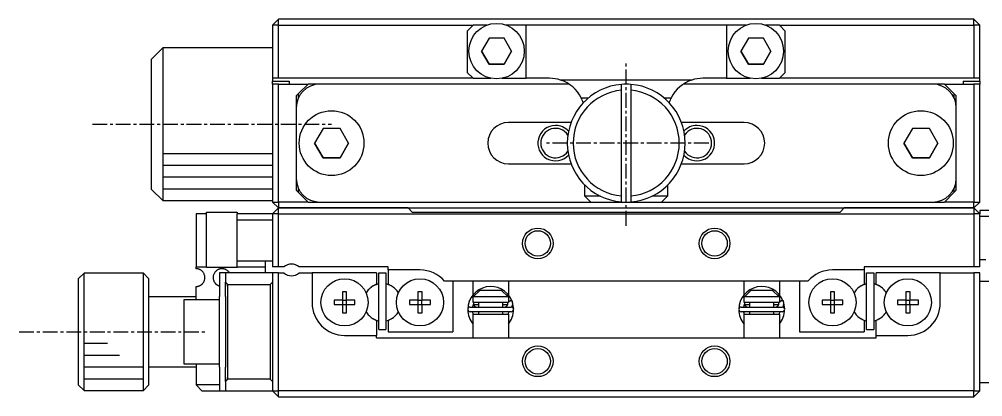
# Model space of a CAD drawing. Extents: x 10 to 415, y 10 to 242.
# Drawn here: x 255.8 to 337.5, y 210.2 to 242.2 of the extents above; entities that cross this region are included whole.
import ezdxf

# ---------------------------------------------------------------- set-up
doc = ezdxf.new("R2010")
doc.units = 0
doc.linetypes.add('CENTER', pattern=[2, 1.25, -0.25, 0.25, -0.25])
doc.layers.get('0').update_dxf_attribs({"linetype": 'CONTINUOUS'})
doc.layers.add('CENTER', color=1, linetype='CENTER')

msp = doc.modelspace()

# ---------------------------------------------------------------- linework, layer by layer
at = {"color": 7, "linetype": 'CONTINUOUS'}
for p, q in [((277.281, 241.738), (277.781, 242.238)), ((336.781, 242.238), (277.781, 242.238)), ((277.781, 241.738), (277.781, 242.238)), ((337.281, 241.738), (336.781, 242.238)), ((336.781, 241.738), (336.781, 242.238)), ((277.781, 241.738), (277.281, 241.738)), ((277.281, 241.738), (277.281, 237.238)), ((277.781, 241.738), (294.281, 241.738)), ((277.781, 237.238), (277.781, 241.738)), ((294.281, 241.738), (293.781, 241.238)), ((293.781, 241.238), (293.781, 237.738)), ((295.455, 241.738), (294.281, 241.738)), ((298.781, 241.738), (297.107, 241.738)), ((315.781, 241.738), (298.781, 241.738)), ((298.781, 237.238), (298.781, 241.738)), ((315.781, 241.738), (315.781, 237.238)), ((317.455, 241.738), (315.781, 241.738)), ((320.281, 241.738), (319.107, 241.738)), ((320.781, 241.238), (320.281, 241.738)), ((320.281, 241.738), (336.781, 241.738)), ((320.781, 237.738), (320.781, 241.238)), ((337.281, 241.738), (336.781, 241.738)), ((336.781, 241.738), (336.781, 237.238)), ((337.281, 237.238), (337.281, 241.738)), ((295.646, 240.638), (295.011, 239.538)), ((296.916, 240.638), (295.646, 240.638)), ((297.551, 239.538), (296.916, 240.638)), ((317.646, 240.638), (317.011, 239.538)), ((318.916, 240.638), (317.646, 240.638)), ((319.551, 239.538), (318.916, 240.638)), ((266.981, 238.838), (267.981, 239.838)), ((267.981, 233.279), (267.981, 239.838)), ((267.981, 239.838), (277.281, 239.838)), ((295.011, 239.538), (295.646, 238.438)), ((295.646, 238.438), (295.011, 239.538)), ((296.916, 238.438), (297.551, 239.538)), ((297.551, 239.538), (296.916, 238.438)), ((317.011, 239.538), (317.646, 238.438)), ((317.646, 238.438), (317.011, 239.538)), ((318.916, 238.438), (319.551, 239.538)), ((319.551, 239.538), (318.916, 238.438)), ((266.981, 238.838), (266.981, 233.288)), ((295.646, 238.438), (296.916, 238.438)), ((296.916, 238.438), (295.646, 238.438)), ((317.646, 238.438), (318.916, 238.438)), ((318.916, 238.438), (317.646, 238.438)), ((277.781, 237.238), (277.281, 237.238)), ((277.281, 237.238), (277.281, 236.988)), ((294.281, 237.238), (277.781, 237.238)), ((293.781, 237.738), (294.281, 237.238)), ((294.281, 237.238), (295.799, 237.238)), ((296.763, 237.238), (298.781, 237.238)), ((300.781, 237.238), (298.781, 237.238)), ((312.845, 237.088), (301.718, 237.088)), ((315.781, 237.238), (313.781, 237.238)), ((315.781, 237.238), (317.799, 237.238)), ((318.763, 237.238), (320.281, 237.238)), ((320.281, 237.238), (320.781, 237.738)), ((336.781, 237.238), (320.281, 237.238)), ((337.281, 237.238), (336.781, 237.238)), ((337.281, 236.988), (337.281, 237.238)), ((277.281, 236.988), (278.681, 236.988)), ((277.281, 236.738), (277.281, 236.988)), ((277.281, 236.738), (277.281, 226.738)), ((277.781, 236.738), (277.281, 236.738)), ((277.781, 236.738), (280.281, 236.738)), ((277.781, 226.738), (277.781, 236.738)), ((278.681, 236.988), (278.681, 236.738)), ((279.481, 235.938), (280.281, 236.738)), ((281.281, 236.738), (280.281, 236.738)), ((302.44, 236.738), (281.281, 236.738)), ((306.881, 236.22), (306.881, 236.722)), ((307.681, 236.722), (307.681, 236.22)), ((333.281, 236.738), (312.123, 236.738)), ((334.281, 236.738), (333.281, 236.738)), ((334.281, 236.738), (335.081, 235.938)), ((334.281, 236.738), (336.781, 236.738)), ((335.881, 236.988), (337.281, 236.988)), ((335.881, 236.988), (335.881, 236.738)), ((336.781, 236.738), (336.781, 226.738)), ((337.281, 236.738), (336.781, 236.738)), ((337.281, 236.988), (337.281, 236.738)), ((337.281, 226.738), (337.281, 236.738)), ((279.481, 235.938), (279.281, 235.738)), ((279.281, 235.738), (279.281, 234.738)), ((279.481, 235.61), (279.481, 235.938)), ((303.46, 235.588), (304.091, 235.588)), ((306.881, 227.256), (306.881, 236.22)), ((307.681, 236.22), (307.681, 227.256)), ((310.472, 235.588), (311.102, 235.588)), ((335.081, 235.938), (335.081, 235.61)), ((335.281, 235.738), (335.081, 235.938)), ((335.281, 234.738), (335.281, 235.738)), ((279.281, 234.738), (279.281, 228.738)), ((335.281, 228.738), (335.281, 234.738)), ((266.981, 233.288), (266.981, 227.838)), ((267.981, 226.838), (267.981, 233.279)), ((281.56, 232.988), (280.838, 231.738)), ((283.003, 232.988), (281.56, 232.988)), ((283.725, 231.738), (283.003, 232.988)), ((302.598, 233.488), (297.281, 233.488)), ((317.281, 233.488), (311.965, 233.488)), ((331.56, 232.988), (330.838, 231.738)), ((333.003, 232.988), (331.56, 232.988)), ((333.725, 231.738), (333.003, 232.988)), ((280.838, 231.738), (281.56, 230.488)), ((281.56, 230.488), (280.838, 231.738)), ((283.003, 230.488), (283.725, 231.738)), ((283.725, 231.738), (283.003, 230.488)), ((330.838, 231.738), (331.56, 230.488)), ((331.56, 230.488), (330.838, 231.738)), ((333.003, 230.488), (333.725, 231.738)), ((333.725, 231.738), (333.003, 230.488)), ((281.56, 230.488), (283.003, 230.488)), ((283.003, 230.488), (281.56, 230.488)), ((297.281, 229.988), (302.598, 229.988)), ((311.965, 229.988), (317.281, 229.988)), ((331.56, 230.488), (333.003, 230.488)), ((333.003, 230.488), (331.56, 230.488)), ((279.281, 228.738), (279.281, 227.738)), ((303.781, 227.238), (303.781, 228.167)), ((310.781, 228.167), (310.781, 227.238)), ((335.281, 227.738), (335.281, 228.738)), ((267.981, 226.838), (266.981, 227.838)), ((279.281, 227.738), (279.481, 227.538)), ((279.481, 227.538), (279.481, 227.866)), ((280.281, 226.738), (279.481, 227.538)), ((335.081, 227.538), (334.281, 226.738)), ((335.081, 227.866), (335.081, 227.538)), ((335.081, 227.538), (335.281, 227.738)), ((277.281, 226.838), (267.981, 226.838)), ((277.281, 226.738), (277.781, 226.238)), ((277.281, 226.738), (277.781, 226.738)), ((280.281, 226.738), (277.781, 226.738)), ((277.781, 226.738), (277.781, 226.238)), ((280.281, 226.738), (281.281, 226.738)), ((281.281, 226.738), (304.281, 226.738)), ((305.102, 227.238), (303.781, 227.238)), ((303.781, 227.238), (304.281, 226.738)), ((304.281, 226.738), (307.281, 226.738)), ((306.881, 226.754), (306.881, 227.256)), ((307.281, 226.738), (310.281, 226.738)), ((307.681, 227.256), (307.681, 226.754)), ((310.781, 227.238), (309.461, 227.238)), ((310.281, 226.738), (310.781, 227.238)), ((310.281, 226.738), (333.281, 226.738)), ((333.281, 226.738), (334.281, 226.738)), ((336.781, 226.738), (334.281, 226.738)), ((336.781, 226.738), (337.281, 226.738)), ((336.781, 226.238), (337.281, 226.738)), ((336.781, 226.238), (336.781, 226.738)), ((270.781, 225.738), (270.781, 221.238)), ((271.681, 225.738), (270.781, 225.738)), ((271.681, 221.188), (271.681, 225.888)), ((271.681, 225.888), (274.281, 225.888)), ((274.281, 225.888), (274.281, 225.738)), ((277.281, 225.738), (274.281, 225.738)), ((274.281, 225.238), (274.281, 225.738)), ((277.281, 225.738), (277.781, 226.238)), ((277.781, 225.738), (277.281, 225.738)), ((277.281, 225.738), (277.281, 221.238)), ((277.781, 226.238), (336.781, 226.238)), ((277.781, 225.738), (277.781, 226.238)), ((288.781, 226.238), (277.781, 226.238)), ((277.781, 225.738), (336.781, 225.738)), ((277.781, 221.238), (277.781, 225.738)), ((288.781, 226.238), (289.131, 225.888)), ((289.131, 225.888), (325.431, 225.888)), ((325.431, 225.888), (325.781, 226.238)), ((336.781, 226.238), (325.781, 226.238)), ((336.781, 226.238), (336.781, 225.738)), ((336.781, 226.238), (337.281, 225.738)), ((337.281, 225.738), (336.781, 225.738)), ((336.781, 225.738), (336.781, 221.238)), ((339.781, 226.038), (337.281, 226.038)), ((337.281, 226.038), (337.281, 225.738)), ((337.281, 221.238), (337.281, 225.738)), ((274.281, 225.238), (277.281, 225.238)), ((274.281, 221.738), (274.281, 225.238)), ((337.281, 225.538), (339.781, 225.538)), ((276.681, 221.738), (274.281, 221.738)), ((274.281, 221.238), (274.281, 221.738)), ((276.681, 221.238), (276.681, 221.738)), ((277.281, 221.738), (276.681, 221.738)), ((337.781, 221.838), (337.281, 221.838)), ((261.781, 220.738), (261.781, 220.722)), ((261.781, 220.738), (266.281, 220.738)), ((266.281, 220.738), (266.281, 210.738)), ((266.281, 220.738), (266.781, 220.238)), ((270.781, 221.238), (271.681, 221.238)), ((270.781, 221.088), (270.781, 221.238)), ((270.794, 221.088), (270.781, 221.088)), ((270.806, 221.087), (270.794, 221.088)), ((270.818, 221.087), (270.806, 221.087)), ((270.831, 221.086), (270.818, 221.087)), ((270.843, 221.085), (270.831, 221.086)), ((270.858, 221.084), (270.843, 221.085)), ((270.873, 221.082), (270.858, 221.084)), ((270.888, 221.08), (270.873, 221.082)), ((270.903, 221.078), (270.888, 221.08)), ((270.917, 221.075), (270.903, 221.078)), ((270.93, 221.073), (270.917, 221.075)), ((270.958, 221.067), (270.93, 221.073)), ((270.985, 221.06), (270.958, 221.067)), ((271.01, 221.052), (270.985, 221.06)), ((271.035, 221.044), (271.01, 221.052)), ((271.058, 221.035), (271.035, 221.044)), ((271.08, 221.026), (271.058, 221.035)), ((271.122, 221.006), (271.08, 221.026)), ((271.161, 220.985), (271.122, 221.006)), ((271.198, 220.962), (271.161, 220.985)), ((271.241, 220.931), (271.198, 220.962)), ((271.281, 220.898), (271.241, 220.931)), ((271.318, 220.862), (271.281, 220.898)), ((271.352, 220.824), (271.318, 220.862)), ((271.383, 220.785), (271.352, 220.824)), ((271.412, 220.744), (271.383, 220.785)), ((271.437, 220.701), (271.412, 220.744)), ((274.281, 221.188), (271.681, 221.188)), ((272.369, 220.771), (272.337, 220.721)), ((272.404, 220.817), (272.369, 220.771)), ((272.439, 220.856), (272.404, 220.817)), ((272.476, 220.892), (272.439, 220.856)), ((272.516, 220.926), (272.476, 220.892)), ((272.559, 220.958), (272.516, 220.926)), ((272.606, 220.987), (272.559, 220.958)), ((272.656, 221.014), (272.606, 220.987)), ((272.678, 221.024), (272.656, 221.014)), ((272.702, 221.034), (272.678, 221.024)), ((272.726, 221.043), (272.702, 221.034)), ((272.752, 221.052), (272.726, 221.043)), ((272.779, 221.06), (272.752, 221.052)), ((272.807, 221.067), (272.779, 221.06)), ((273.281, 220.738), (272.781, 220.738)), ((272.781, 220.738), (272.781, 218.738)), ((272.822, 221.071), (272.807, 221.067)), ((272.838, 221.074), (272.822, 221.071)), ((272.855, 221.077), (272.838, 221.074)), ((272.867, 221.079), (272.855, 221.077)), ((272.88, 221.081), (272.867, 221.079)), ((272.893, 221.083), (272.88, 221.081)), ((272.906, 221.084), (272.893, 221.083)), ((272.916, 221.085), (272.906, 221.084)), ((272.927, 221.086), (272.916, 221.085)), ((272.937, 221.087), (272.927, 221.086)), ((272.948, 221.087), (272.937, 221.087)), ((272.958, 221.087), (272.948, 221.087)), ((272.969, 221.088), (272.958, 221.087)), ((272.979, 221.088), (272.969, 221.088)), ((272.99, 221.088), (272.979, 221.088)), ((273, 221.088), (272.99, 221.088)), ((273.011, 221.087), (273, 221.088)), ((273.022, 221.087), (273.011, 221.087)), ((273.032, 221.086), (273.022, 221.087)), ((273.046, 221.085), (273.032, 221.086)), ((273.059, 221.084), (273.046, 221.085)), ((273.072, 221.082), (273.059, 221.084)), ((273.088, 221.08), (273.072, 221.082)), ((273.104, 221.078), (273.088, 221.08)), ((273.119, 221.075), (273.104, 221.078)), ((273.134, 221.072), (273.119, 221.075)), ((273.149, 221.069), (273.134, 221.072)), ((273.163, 221.065), (273.149, 221.069)), ((273.192, 221.058), (273.163, 221.065)), ((273.22, 221.049), (273.192, 221.058)), ((273.246, 221.04), (273.22, 221.049)), ((273.271, 221.03), (273.246, 221.04)), ((273.295, 221.019), (273.271, 221.03)), ((277.281, 220.738), (273.281, 220.738)), ((273.281, 220.738), (273.281, 219.938)), ((273.34, 220.996), (273.295, 221.019)), ((273.383, 220.971), (273.34, 220.996)), ((273.422, 220.945), (273.383, 220.971)), ((273.459, 220.916), (273.422, 220.945)), ((273.504, 220.876), (273.459, 220.916)), ((273.545, 220.832), (273.504, 220.876)), ((273.583, 220.786), (273.545, 220.832)), ((273.616, 220.738), (273.583, 220.786)), ((274.281, 221.238), (274.281, 221.188)), ((274.281, 221.238), (276.681, 221.238)), ((276.681, 220.738), (276.681, 221.238)), ((277.781, 221.238), (277.281, 221.238)), ((277.281, 220.738), (277.281, 210.738)), ((277.781, 220.738), (277.281, 220.738)), ((278.22, 221.238), (277.781, 221.238)), ((277.781, 210.738), (277.781, 220.738)), ((277.781, 220.738), (278.22, 220.738)), ((287.081, 221.238), (279.543, 221.238)), ((279.543, 220.738), (280.631, 220.738)), ((280.631, 220.738), (280.631, 218.188)), ((286.081, 220.738), (280.631, 220.738)), ((286.081, 220.738), (286.081, 219.789)), ((286.281, 215.938), (286.281, 220.738)), ((286.281, 220.738), (286.881, 220.738)), ((286.881, 220.738), (286.881, 215.938)), ((287.081, 220.988), (287.081, 221.238)), ((289.781, 220.988), (287.081, 220.988)), ((287.081, 220.988), (287.081, 219.789)), ((327.481, 220.988), (324.781, 220.988)), ((327.481, 221.238), (327.481, 220.988)), ((336.781, 221.238), (327.481, 221.238)), ((327.481, 220.988), (327.481, 219.789)), ((327.681, 215.938), (327.681, 220.738)), ((327.681, 220.738), (328.281, 220.738)), ((328.281, 220.738), (328.281, 215.938)), ((328.481, 219.789), (328.481, 220.738)), ((333.931, 220.738), (328.481, 220.738)), ((333.931, 220.738), (336.781, 220.738)), ((333.931, 218.188), (333.931, 220.738)), ((337.281, 221.238), (336.781, 221.238)), ((336.781, 220.738), (336.781, 210.738)), ((337.281, 220.738), (336.781, 220.738)), ((337.281, 210.738), (337.281, 220.738)), ((261.281, 220.722), (260.781, 220.22)), ((260.781, 220.22), (260.781, 211.256)), ((261.781, 220.722), (261.281, 220.722)), ((261.281, 210.754), (261.281, 220.722)), ((266.781, 211.238), (266.781, 220.238)), ((271.388, 219.897), (271.409, 219.928)), ((271.409, 219.928), (271.428, 219.959)), ((271.428, 219.959), (271.446, 219.991)), ((271.46, 220.656), (271.437, 220.701)), ((271.446, 219.991), (271.462, 220.022)), ((271.482, 220.606), (271.46, 220.656)), ((271.462, 220.022), (271.476, 220.055)), ((271.476, 220.055), (271.489, 220.089)), ((271.499, 220.554), (271.482, 220.606)), ((271.489, 220.089), (271.5, 220.123)), ((271.514, 220.5), (271.499, 220.554)), ((271.5, 220.123), (271.509, 220.158)), ((271.509, 220.158), (271.517, 220.192)), ((271.522, 220.459), (271.514, 220.5)), ((271.517, 220.192), (271.525, 220.238)), ((271.527, 220.416), (271.522, 220.459)), ((271.525, 220.238), (271.529, 220.284)), ((271.53, 220.373), (271.527, 220.416)), ((271.529, 220.284), (271.531, 220.329)), ((271.531, 220.329), (271.53, 220.373)), ((272.234, 220.399), (272.231, 220.351)), ((272.231, 220.351), (272.232, 220.301)), ((272.232, 220.301), (272.236, 220.251)), ((272.239, 220.445), (272.234, 220.399)), ((272.236, 220.251), (272.244, 220.201)), ((272.247, 220.491), (272.239, 220.445)), ((272.244, 220.201), (272.253, 220.161)), ((272.258, 220.538), (272.247, 220.491)), ((272.253, 220.161), (272.264, 220.12)), ((272.273, 220.583), (272.258, 220.538)), ((272.264, 220.12), (272.277, 220.08)), ((272.289, 220.627), (272.273, 220.583)), ((272.277, 220.08), (272.289, 220.049)), ((272.308, 220.669), (272.289, 220.627)), ((272.289, 220.049), (272.303, 220.018)), ((272.303, 220.018), (272.318, 219.987)), ((272.337, 220.721), (272.308, 220.669)), ((272.318, 219.987), (272.335, 219.957)), ((272.335, 219.957), (272.35, 219.933)), ((272.35, 219.933), (272.366, 219.909)), ((272.366, 219.909), (272.383, 219.885)), ((273.481, 219.738), (273.281, 219.938)), ((273.281, 219.938), (273.281, 219.61)), ((273.281, 219.61), (273.281, 219.938)), ((277.281, 219.938), (277.081, 219.738)), ((294.706, 220.038), (291.86, 220.038)), ((292.581, 220.038), (292.581, 215.738)), ((294.281, 218.874), (294.281, 220.038)), ((296.856, 220.038), (294.706, 220.038)), ((317.706, 220.038), (296.856, 220.038)), ((297.281, 220.038), (297.281, 218.874)), ((317.281, 218.874), (317.281, 220.038)), ((319.856, 220.038), (317.706, 220.038)), ((322.702, 220.038), (319.856, 220.038)), ((320.281, 220.038), (320.281, 218.874)), ((321.981, 220.038), (321.981, 215.738)), ((337.281, 220.038), (353.781, 220.038)), ((270.781, 219.588), (270.81, 219.588)), ((270.781, 218.488), (270.781, 219.588)), ((270.81, 219.588), (270.838, 219.59)), ((270.838, 219.59), (270.866, 219.593)), ((270.866, 219.593), (270.894, 219.596)), ((270.894, 219.596), (270.923, 219.601)), ((270.923, 219.601), (270.951, 219.607)), ((270.951, 219.607), (270.979, 219.614)), ((270.979, 219.614), (271.007, 219.622)), ((271.007, 219.622), (271.033, 219.631)), ((271.033, 219.631), (271.059, 219.641)), ((271.059, 219.641), (271.085, 219.652)), ((271.085, 219.652), (271.11, 219.664)), ((271.11, 219.664), (271.135, 219.676)), ((271.135, 219.676), (271.159, 219.69)), ((271.159, 219.69), (271.183, 219.705)), ((271.183, 219.705), (271.207, 219.72)), ((271.207, 219.72), (271.236, 219.742)), ((271.236, 219.742), (271.265, 219.765)), ((271.265, 219.765), (271.292, 219.789)), ((271.292, 219.789), (271.318, 219.814)), ((271.318, 219.814), (271.342, 219.84)), ((271.342, 219.84), (271.365, 219.867)), ((271.365, 219.867), (271.388, 219.897)), ((272.383, 219.885), (272.401, 219.862)), ((272.401, 219.862), (272.421, 219.839)), ((272.421, 219.839), (272.442, 219.816)), ((272.442, 219.816), (272.464, 219.794)), ((272.464, 219.794), (272.488, 219.773)), ((272.488, 219.773), (272.511, 219.753)), ((272.511, 219.753), (272.536, 219.734)), ((272.536, 219.734), (272.562, 219.716)), ((272.562, 219.716), (272.588, 219.699)), ((272.588, 219.699), (272.617, 219.682)), ((272.617, 219.682), (272.646, 219.667)), ((272.646, 219.667), (272.677, 219.653)), ((272.677, 219.653), (272.707, 219.64)), ((272.707, 219.64), (272.732, 219.631)), ((272.732, 219.631), (272.756, 219.622)), ((272.756, 219.622), (272.781, 219.615)), ((273.281, 218.738), (273.281, 219.61)), ((273.481, 211.738), (273.481, 219.738)), ((273.481, 219.738), (277.081, 219.738)), ((277.081, 219.738), (277.081, 211.738)), ((283.201, 219.124), (283.201, 218.418)), ((283.561, 219.124), (283.201, 219.124)), ((283.561, 218.418), (283.561, 219.124)), ((286.081, 219.789), (285.821, 219.638)), ((287.341, 219.638), (287.081, 219.789)), ((289.961, 219.124), (289.601, 219.124)), ((289.601, 219.124), (289.601, 218.418)), ((289.961, 218.418), (289.961, 219.124)), ((294.865, 219.238), (294.336, 218.738)), ((296.698, 219.238), (294.865, 219.238)), ((297.227, 218.738), (296.698, 219.238)), ((317.865, 219.238), (317.336, 218.738)), ((319.698, 219.238), (317.865, 219.238)), ((320.227, 218.738), (319.698, 219.238)), ((324.961, 219.124), (324.601, 219.124)), ((324.601, 219.124), (324.601, 218.418)), ((324.961, 218.418), (324.961, 219.124)), ((327.221, 219.638), (327.481, 219.789)), ((328.481, 219.789), (328.741, 219.638)), ((331.361, 219.124), (331.001, 219.124)), ((331.001, 219.124), (331.001, 218.418)), ((331.361, 218.418), (331.361, 219.124)), ((266.781, 218.738), (270.781, 218.738)), ((269.781, 212.988), (269.781, 218.488)), ((269.781, 218.488), (272.781, 218.488)), ((272.781, 212.738), (272.781, 218.738)), ((273.281, 218.738), (273.281, 212.738)), ((282.495, 218.418), (282.495, 218.058)), ((283.201, 218.418), (282.495, 218.418)), ((283.212, 218.407), (283.201, 218.418)), ((283.212, 218.407), (283.212, 218.068)), ((283.551, 218.407), (283.212, 218.407)), ((283.551, 218.407), (283.561, 218.418)), ((283.551, 218.068), (283.551, 218.407)), ((284.268, 218.418), (283.561, 218.418)), ((284.268, 218.058), (284.268, 218.418)), ((288.895, 218.418), (288.895, 218.058)), ((289.601, 218.418), (288.895, 218.418)), ((289.612, 218.407), (289.601, 218.418)), ((289.612, 218.407), (289.612, 218.068)), ((289.951, 218.407), (289.612, 218.407)), ((289.951, 218.407), (289.961, 218.418)), ((289.951, 218.068), (289.951, 218.407)), ((290.668, 218.418), (289.961, 218.418)), ((290.668, 218.058), (290.668, 218.418)), ((293.971, 218.345), (293.993, 218.402)), ((293.994, 218.402), (294.002, 218.42)), ((293.997, 218.408), (293.998, 218.411)), ((294.281, 218.738), (294.336, 218.738)), ((294.281, 218.238), (294.281, 218.738)), ((294.336, 218.738), (297.227, 218.738)), ((297.227, 218.738), (297.281, 218.738)), ((297.281, 218.738), (297.281, 218.238)), ((297.342, 218.344), (297.281, 218.313)), ((297.281, 218.302), (297.293, 218.309)), ((297.293, 218.309), (297.306, 218.315)), ((297.306, 218.315), (297.319, 218.322)), ((297.319, 218.322), (297.333, 218.328)), ((297.333, 218.328), (297.347, 218.335)), ((297.565, 218.411), (297.342, 218.344)), ((297.347, 218.335), (297.361, 218.341)), ((297.361, 218.341), (297.376, 218.348)), ((297.376, 218.348), (297.39, 218.354)), ((297.39, 218.354), (297.405, 218.36)), ((297.405, 218.36), (297.42, 218.366)), ((297.42, 218.366), (297.434, 218.371)), ((297.434, 218.371), (297.448, 218.376)), ((297.448, 218.376), (297.462, 218.381)), ((297.462, 218.381), (297.475, 218.386)), ((297.475, 218.386), (297.487, 218.39)), ((297.487, 218.39), (297.499, 218.394)), ((297.499, 218.394), (297.511, 218.397)), ((297.511, 218.397), (297.521, 218.4)), ((297.521, 218.4), (297.531, 218.402)), ((297.531, 218.402), (297.539, 218.404)), ((297.539, 218.404), (297.547, 218.405)), ((297.547, 218.405), (297.554, 218.406)), ((297.554, 218.406), (297.559, 218.406)), ((297.556, 218.432), (297.565, 218.411)), ((297.559, 218.406), (297.564, 218.406)), ((297.564, 218.406), (297.566, 218.405)), ((297.566, 218.405), (297.569, 218.403)), ((297.569, 218.403), (297.57, 218.402)), ((297.57, 218.402), (297.582, 218.372)), ((297.582, 218.372), (297.593, 218.34)), ((297.589, 218.353), (297.725, 217.665)), ((297.593, 218.34), (297.602, 218.307)), ((297.602, 218.307), (297.61, 218.273)), ((297.61, 218.273), (297.617, 218.24)), ((316.971, 218.345), (316.993, 218.402)), ((316.994, 218.402), (317.002, 218.42)), ((316.997, 218.408), (316.998, 218.411)), ((317.281, 218.738), (317.336, 218.738)), ((317.281, 218.238), (317.281, 218.738)), ((317.336, 218.738), (320.227, 218.738)), ((320.227, 218.738), (320.281, 218.738)), ((320.281, 218.738), (320.281, 218.238)), ((320.342, 218.344), (320.281, 218.313)), ((320.281, 218.302), (320.293, 218.309)), ((320.293, 218.309), (320.306, 218.315)), ((320.306, 218.315), (320.319, 218.322)), ((320.319, 218.322), (320.333, 218.328)), ((320.333, 218.328), (320.347, 218.335)), ((320.565, 218.411), (320.342, 218.344)), ((320.347, 218.335), (320.361, 218.341)), ((320.361, 218.341), (320.376, 218.348)), ((320.376, 218.348), (320.39, 218.354)), ((320.39, 218.354), (320.405, 218.36)), ((320.405, 218.36), (320.42, 218.366)), ((320.42, 218.366), (320.434, 218.371)), ((320.434, 218.371), (320.448, 218.376)), ((320.448, 218.376), (320.462, 218.381)), ((320.462, 218.381), (320.475, 218.386)), ((320.475, 218.386), (320.487, 218.39)), ((320.487, 218.39), (320.499, 218.394)), ((320.499, 218.394), (320.511, 218.397)), ((320.511, 218.397), (320.521, 218.4)), ((320.521, 218.4), (320.531, 218.402)), ((320.531, 218.402), (320.539, 218.404)), ((320.539, 218.404), (320.547, 218.405)), ((320.547, 218.405), (320.554, 218.406)), ((320.554, 218.406), (320.559, 218.406)), ((320.556, 218.432), (320.568, 218.405)), ((320.559, 218.406), (320.564, 218.406)), ((320.564, 218.406), (320.566, 218.405)), ((320.566, 218.405), (320.569, 218.403)), ((320.569, 218.403), (320.57, 218.402)), ((320.57, 218.402), (320.582, 218.372)), ((320.582, 218.372), (320.593, 218.34)), ((320.589, 218.353), (320.725, 217.665)), ((320.593, 218.34), (320.602, 218.307)), ((320.602, 218.307), (320.61, 218.273)), ((320.61, 218.273), (320.617, 218.24)), ((323.895, 218.418), (323.895, 218.058)), ((324.601, 218.418), (323.895, 218.418)), ((324.612, 218.407), (324.601, 218.418)), ((324.612, 218.407), (324.612, 218.068)), ((324.951, 218.407), (324.612, 218.407)), ((324.951, 218.407), (324.961, 218.418)), ((324.951, 218.068), (324.951, 218.407)), ((325.668, 218.418), (324.961, 218.418)), ((325.668, 218.058), (325.668, 218.418)), ((330.295, 218.418), (330.295, 218.058)), ((331.001, 218.418), (330.295, 218.418)), ((331.012, 218.407), (331.001, 218.418)), ((331.012, 218.407), (331.012, 218.068)), ((331.351, 218.407), (331.012, 218.407)), ((331.351, 218.407), (331.361, 218.418)), ((331.351, 218.068), (331.351, 218.407)), ((332.068, 218.418), (331.361, 218.418)), ((332.068, 218.058), (332.068, 218.418)), ((282.495, 218.058), (283.201, 218.058)), ((283.212, 218.068), (283.201, 218.058)), ((283.201, 218.058), (283.201, 217.351)), ((283.212, 218.068), (283.551, 218.068)), ((283.551, 218.068), (283.561, 218.058)), ((283.561, 218.058), (284.268, 218.058)), ((283.561, 217.351), (283.561, 218.058)), ((288.895, 218.058), (289.601, 218.058)), ((289.612, 218.068), (289.601, 218.058)), ((289.601, 218.058), (289.601, 217.351)), ((289.612, 218.068), (289.951, 218.068)), ((289.951, 218.068), (289.961, 218.058)), ((289.961, 218.058), (290.668, 218.058)), ((289.961, 217.351), (289.961, 218.058)), ((294.031, 217.833), (297.531, 217.833)), ((294.346, 218.238), (294.238, 217.833)), ((297.281, 218.238), (294.281, 218.238)), ((294.329, 218.161), (294.328, 218.146)), ((294.328, 218.146), (294.328, 218.131)), ((294.328, 218.131), (294.328, 218.116)), ((294.328, 218.116), (294.329, 218.101)), ((294.331, 218.176), (294.329, 218.161)), ((294.329, 218.101), (294.331, 218.086)), ((294.333, 218.191), (294.331, 218.176)), ((294.331, 218.086), (294.334, 218.071)), ((294.337, 218.206), (294.333, 218.191)), ((294.334, 218.071), (294.338, 218.057)), ((294.341, 218.22), (294.337, 218.206)), ((294.338, 218.057), (294.342, 218.042)), ((294.346, 218.235), (294.341, 218.22)), ((294.342, 218.042), (294.347, 218.028)), ((294.781, 218.038), (294.343, 218.038)), ((294.781, 218.038), (294.343, 218.038)), ((294.351, 218.249), (294.346, 218.235)), ((294.347, 218.028), (294.353, 218.014)), ((294.353, 218.014), (294.359, 218)), ((294.359, 218), (294.366, 217.987)), ((294.366, 217.987), (294.374, 217.974)), ((294.374, 217.974), (294.382, 217.962)), ((294.382, 217.962), (294.391, 217.95)), ((294.391, 217.95), (294.401, 217.938)), ((294.401, 217.938), (294.411, 217.927)), ((294.411, 217.927), (294.422, 217.916)), ((294.422, 217.916), (294.433, 217.906)), ((294.433, 217.906), (294.445, 217.897)), ((294.445, 217.897), (294.457, 217.888)), ((294.457, 217.888), (294.469, 217.88)), ((294.469, 217.88), (294.482, 217.872)), ((294.482, 217.872), (294.496, 217.865)), ((294.496, 217.865), (294.509, 217.859)), ((294.509, 217.859), (294.523, 217.853)), ((294.523, 217.853), (294.538, 217.848)), ((294.538, 217.848), (294.552, 217.844)), ((294.552, 217.844), (294.567, 217.84)), ((294.567, 217.84), (294.581, 217.837)), ((294.581, 217.837), (294.596, 217.835)), ((294.596, 217.835), (294.611, 217.834)), ((294.611, 217.834), (294.626, 217.833)), ((294.626, 217.833), (294.633, 217.833)), ((294.781, 217.833), (294.781, 218.238)), ((296.781, 218.238), (296.781, 217.833)), ((297.219, 218.038), (296.781, 218.038)), ((297.219, 218.038), (296.781, 218.038)), ((296.93, 217.833), (296.944, 217.833)), ((296.944, 217.833), (296.959, 217.834)), ((296.959, 217.834), (296.974, 217.836)), ((296.974, 217.836), (296.989, 217.838)), ((296.989, 217.838), (297.003, 217.842)), ((297.003, 217.842), (297.018, 217.846)), ((297.018, 217.846), (297.032, 217.85)), ((297.032, 217.85), (297.046, 217.856)), ((297.046, 217.856), (297.06, 217.862)), ((297.06, 217.862), (297.073, 217.868)), ((297.073, 217.868), (297.087, 217.876)), ((297.087, 217.876), (297.099, 217.883)), ((297.099, 217.883), (297.112, 217.892)), ((297.112, 217.892), (297.123, 217.901)), ((297.123, 217.901), (297.135, 217.911)), ((297.135, 217.911), (297.146, 217.921)), ((297.146, 217.921), (297.156, 217.932)), ((297.156, 217.932), (297.166, 217.943)), ((297.166, 217.943), (297.175, 217.955)), ((297.175, 217.955), (297.184, 217.967)), ((297.184, 217.967), (297.192, 217.98)), ((297.192, 217.98), (297.2, 217.993)), ((297.2, 217.993), (297.206, 218.006)), ((297.211, 218.251), (297.206, 218.263)), ((297.206, 218.006), (297.213, 218.02)), ((297.215, 218.241), (297.211, 218.249)), ((297.213, 218.02), (297.218, 218.034)), ((297.22, 218.227), (297.215, 218.241)), ((297.218, 218.034), (297.223, 218.049)), ((297.224, 218.212), (297.22, 218.227)), ((297.223, 218.049), (297.227, 218.063)), ((297.228, 218.198), (297.224, 218.212)), ((297.227, 218.063), (297.23, 218.078)), ((297.231, 218.183), (297.228, 218.198)), ((297.23, 218.078), (297.232, 218.093)), ((297.233, 218.168), (297.231, 218.183)), ((297.232, 218.093), (297.234, 218.108)), ((297.234, 218.153), (297.233, 218.168)), ((297.235, 218.138), (297.234, 218.153)), ((297.234, 218.108), (297.235, 218.123)), ((297.235, 218.123), (297.235, 218.138)), ((297.559, 217.839), (297.555, 217.831)), ((297.573, 217.87), (297.559, 217.839)), ((297.585, 217.902), (297.573, 217.87)), ((297.596, 217.935), (297.585, 217.902)), ((297.605, 217.968), (297.596, 217.935)), ((297.612, 218.001), (297.605, 217.968)), ((297.618, 218.035), (297.612, 218.001)), ((297.617, 218.24), (297.621, 218.206)), ((297.622, 218.069), (297.618, 218.035)), ((297.621, 218.206), (297.624, 218.172)), ((297.624, 218.103), (297.622, 218.069)), ((297.624, 218.172), (297.625, 218.137)), ((297.625, 218.137), (297.624, 218.103)), ((317.031, 217.833), (320.531, 217.833)), ((317.346, 218.238), (317.238, 217.833)), ((320.281, 218.238), (317.281, 218.238)), ((317.329, 218.161), (317.328, 218.146)), ((317.328, 218.146), (317.328, 218.131)), ((317.328, 218.131), (317.328, 218.116)), ((317.328, 218.116), (317.329, 218.101)), ((317.331, 218.176), (317.329, 218.161)), ((317.329, 218.101), (317.331, 218.086)), ((317.333, 218.191), (317.331, 218.176)), ((317.331, 218.086), (317.334, 218.071)), ((317.337, 218.206), (317.333, 218.191)), ((317.334, 218.071), (317.338, 218.057)), ((317.341, 218.22), (317.337, 218.206)), ((317.338, 218.057), (317.342, 218.042)), ((317.346, 218.235), (317.341, 218.22)), ((317.342, 218.042), (317.347, 218.028)), ((317.781, 218.038), (317.343, 218.038)), ((317.781, 218.038), (317.343, 218.038)), ((317.351, 218.249), (317.346, 218.235)), ((317.347, 218.028), (317.353, 218.014)), ((317.353, 218.014), (317.359, 218)), ((317.359, 218), (317.366, 217.987)), ((317.366, 217.987), (317.374, 217.974)), ((317.374, 217.974), (317.382, 217.962)), ((317.382, 217.962), (317.391, 217.95)), ((317.391, 217.95), (317.401, 217.938)), ((317.401, 217.938), (317.411, 217.927)), ((317.411, 217.927), (317.422, 217.916)), ((317.422, 217.916), (317.433, 217.906)), ((317.433, 217.906), (317.445, 217.897)), ((317.445, 217.897), (317.457, 217.888)), ((317.457, 217.888), (317.469, 217.88)), ((317.469, 217.88), (317.482, 217.872)), ((317.482, 217.872), (317.496, 217.865)), ((317.496, 217.865), (317.509, 217.859)), ((317.509, 217.859), (317.523, 217.853)), ((317.523, 217.853), (317.538, 217.848)), ((317.538, 217.848), (317.552, 217.844)), ((317.552, 217.844), (317.567, 217.84)), ((317.567, 217.84), (317.581, 217.837)), ((317.581, 217.837), (317.596, 217.835)), ((317.596, 217.835), (317.611, 217.834)), ((317.611, 217.834), (317.626, 217.833)), ((317.626, 217.833), (317.633, 217.833)), ((317.781, 217.833), (317.781, 218.238)), ((319.781, 218.238), (319.781, 217.833)), ((320.219, 218.038), (319.781, 218.038)), ((320.219, 218.038), (319.781, 218.038)), ((319.93, 217.833), (319.944, 217.833)), ((319.944, 217.833), (319.959, 217.834)), ((319.959, 217.834), (319.974, 217.836)), ((319.974, 217.836), (319.989, 217.838)), ((319.989, 217.838), (320.003, 217.842)), ((320.003, 217.842), (320.018, 217.846)), ((320.018, 217.846), (320.032, 217.85)), ((320.032, 217.85), (320.046, 217.856)), ((320.046, 217.856), (320.06, 217.862)), ((320.06, 217.862), (320.073, 217.868)), ((320.073, 217.868), (320.087, 217.876)), ((320.087, 217.876), (320.099, 217.883)), ((320.099, 217.883), (320.112, 217.892)), ((320.112, 217.892), (320.123, 217.901)), ((320.123, 217.901), (320.135, 217.911)), ((320.135, 217.911), (320.146, 217.921)), ((320.146, 217.921), (320.156, 217.932)), ((320.156, 217.932), (320.166, 217.943)), ((320.166, 217.943), (320.175, 217.955)), ((320.175, 217.955), (320.184, 217.967)), ((320.184, 217.967), (320.192, 217.98)), ((320.192, 217.98), (320.2, 217.993)), ((320.2, 217.993), (320.206, 218.006)), ((320.211, 218.251), (320.206, 218.263)), ((320.206, 218.006), (320.213, 218.02)), ((320.215, 218.241), (320.211, 218.249)), ((320.213, 218.02), (320.218, 218.034)), ((320.22, 218.227), (320.215, 218.241)), ((320.218, 218.034), (320.223, 218.049)), ((320.224, 218.212), (320.22, 218.227)), ((320.223, 218.049), (320.227, 218.063)), ((320.228, 218.198), (320.224, 218.212)), ((320.227, 218.063), (320.23, 218.078)), ((320.231, 218.183), (320.228, 218.198)), ((320.23, 218.078), (320.232, 218.093)), ((320.233, 218.168), (320.231, 218.183)), ((320.232, 218.093), (320.234, 218.108)), ((320.234, 218.153), (320.233, 218.168)), ((320.235, 218.138), (320.234, 218.153)), ((320.234, 218.108), (320.235, 218.123)), ((320.235, 218.123), (320.235, 218.138)), ((320.559, 217.839), (320.555, 217.831)), ((320.573, 217.87), (320.559, 217.839)), ((320.585, 217.902), (320.573, 217.87)), ((320.596, 217.935), (320.585, 217.902)), ((320.605, 217.968), (320.596, 217.935)), ((320.612, 218.001), (320.605, 217.968)), ((320.618, 218.035), (320.612, 218.001)), ((320.617, 218.24), (320.621, 218.206)), ((320.622, 218.069), (320.618, 218.035)), ((320.621, 218.206), (320.624, 218.172)), ((320.624, 218.103), (320.622, 218.069)), ((320.624, 218.172), (320.625, 218.137)), ((320.625, 218.137), (320.624, 218.103)), ((323.895, 218.058), (324.601, 218.058)), ((324.612, 218.068), (324.601, 218.058)), ((324.601, 218.058), (324.601, 217.351)), ((324.612, 218.068), (324.951, 218.068)), ((324.951, 218.068), (324.961, 218.058)), ((324.961, 218.058), (325.668, 218.058)), ((324.961, 217.351), (324.961, 218.058)), ((330.295, 218.058), (331.001, 218.058)), ((331.012, 218.068), (331.001, 218.058)), ((331.001, 218.058), (331.001, 217.351)), ((331.012, 218.068), (331.351, 218.068)), ((331.351, 218.068), (331.361, 218.058)), ((331.361, 217.351), (331.361, 218.058)), ((331.361, 218.058), (332.068, 218.058)), ((283.201, 217.351), (283.561, 217.351)), ((285.821, 216.837), (286.081, 216.687)), ((286.081, 216.687), (286.081, 215.438)), ((287.081, 216.687), (287.341, 216.837)), ((287.081, 216.687), (287.081, 215.738)), ((289.601, 217.351), (289.961, 217.351)), ((297.531, 217.443), (294.031, 217.443)), ((294.238, 217.443), (294.278, 217.238)), ((294.278, 217.238), (294.281, 217.225)), ((294.281, 217.238), (297.281, 217.238)), ((294.281, 215.238), (294.281, 217.238)), ((294.781, 217.238), (294.781, 217.443)), ((296.781, 217.443), (296.781, 217.238)), ((297.281, 217.238), (297.281, 215.238)), ((297.282, 217.226), (297.285, 217.238)), ((297.285, 217.238), (297.325, 217.443)), ((320.531, 217.443), (317.031, 217.443)), ((317.238, 217.443), (317.278, 217.238)), ((317.278, 217.238), (317.281, 217.225)), ((317.281, 217.238), (320.281, 217.238)), ((317.281, 215.238), (317.281, 217.238)), ((317.781, 217.238), (317.781, 217.443)), ((319.781, 217.443), (319.781, 217.238)), ((320.281, 217.238), (320.281, 215.238)), ((320.282, 217.226), (320.285, 217.238)), ((320.285, 217.238), (320.325, 217.443)), ((324.601, 217.351), (324.961, 217.351)), ((327.481, 216.687), (327.221, 216.837)), ((327.481, 216.687), (327.481, 215.738)), ((328.741, 216.837), (328.481, 216.687)), ((328.481, 215.438), (328.481, 216.687)), ((331.001, 217.351), (331.361, 217.351)), ((286.281, 215.938), (286.881, 215.938)), ((327.681, 215.938), (328.281, 215.938)), ((283.381, 215.438), (286.081, 215.438)), ((286.081, 215.238), (286.081, 215.438)), ((286.081, 215.238), (328.481, 215.238)), ((287.081, 215.738), (292.581, 215.738)), ((321.981, 215.738), (327.481, 215.738)), ((328.481, 215.438), (331.181, 215.438)), ((328.481, 215.238), (328.481, 215.438)), ((270.781, 212.738), (266.781, 212.738)), ((272.781, 212.988), (269.781, 212.988)), ((270.781, 212.988), (270.781, 211.238)), ((272.781, 212.738), (272.781, 210.738)), ((273.281, 211.866), (273.281, 212.738)), ((273.281, 211.866), (273.281, 211.538)), ((273.281, 211.538), (273.281, 211.866)), ((273.281, 211.538), (273.481, 211.738)), ((277.081, 211.738), (273.481, 211.738)), ((277.081, 211.738), (277.281, 211.538)), ((260.781, 211.256), (261.281, 210.754)), ((266.781, 211.238), (266.281, 210.738)), ((272.781, 211.238), (270.781, 211.238)), ((271.281, 210.738), (270.781, 211.238)), ((273.281, 211.538), (273.281, 210.738)), ((337.281, 211.438), (353.781, 211.438)), ((261.281, 210.754), (261.781, 210.754)), ((261.781, 210.754), (261.781, 210.738)), ((266.281, 210.738), (261.781, 210.738)), ((271.281, 210.738), (272.781, 210.738)), ((272.781, 210.738), (273.281, 210.738)), ((273.281, 210.738), (277.281, 210.738)), ((277.281, 210.738), (277.781, 210.738)), ((277.781, 210.238), (277.281, 210.738)), ((336.781, 210.738), (277.781, 210.738)), ((277.781, 210.238), (277.781, 210.738)), ((277.781, 210.238), (336.781, 210.238)), ((336.781, 210.738), (337.281, 210.738)), ((336.781, 210.238), (336.781, 210.738)), ((336.781, 210.238), (337.281, 210.738))]:
    msp.add_line(p, q, dxfattribs=at)
at = {"color": 3, "linetype": 'CONTINUOUS'}
for p, q in [((277.281, 230.838), (267.981, 230.838)), ((277.281, 229.838), (267.981, 229.838)), ((277.281, 228.838), (267.981, 228.838)), ((277.281, 227.838), (267.981, 227.838)), ((263.281, 214.738), (261.281, 214.738)), ((264.281, 213.738), (261.281, 213.738)), ((266.281, 212.738), (261.281, 212.738)), ((266.281, 211.738), (261.281, 211.738))]:
    msp.add_line(p, q, dxfattribs=at)
at = {"color": 7, "linetype": 'CONTINUOUS'}
for centre, radius in [((296.281, 239.538), 2.35), ((318.281, 239.538), 2.35), ((282.281, 231.738), 2.75), ((332.281, 231.738), 2.75), ((299.781, 223.238), 1.075), ((314.781, 223.238), 1.075), ((283.381, 218.238), 2), ((289.781, 218.238), 2), ((324.781, 218.238), 2), ((331.181, 218.238), 2), ((299.781, 213.238), 1.075), ((314.781, 213.238), 1.075)]:
    msp.add_circle(centre, radius, dxfattribs=at)
at = {"color": 3, "linetype": 'CONTINUOUS'}
for centre in [(299.781, 223.238), (314.781, 223.238), (299.781, 213.238), (314.781, 213.238)]:
    msp.add_circle(centre, 1.3, dxfattribs=at)
at = {"color": 7, "linetype": 'CONTINUOUS'}
for centre, radius, start, end in [((300.781, 234.238), 3, 71.80513, 90), ((300.781, 234.238), 3, 26.74368, 71.80513), ((313.781, 234.238), 3, 108.19491, 153.25627), ((313.781, 234.238), 3, 90, 108.19487), ((281.281, 234.738), 2, 90, 180), ((307.281, 231.738), 5, 94.58857, 265.41143), ((307.281, 231.738), 5, 85.41143, 94.58857), ((307.281, 231.738), 5, 274.58857, 85.41143), ((333.281, 234.738), 2, 0, 90), ((307.281, 231.738), 4.5, 95.09969, 264.90031), ((300.781, 234.238), 3, 17.904, 26.74368), ((307.281, 231.738), 4.5, 275.09969, 84.90031), ((313.781, 234.238), 3, 153.25632, 162.096), ((297.281, 231.738), 1.75, 90, 270), ((301.281, 231.738), 1.25, 33.12294, 326.87706), ((313.281, 231.738), 1.25, 0, 146.87706), ((317.281, 231.738), 1.75, 270, 90), ((313.281, 231.738), 1.25, 213.12294, 0), ((281.281, 228.738), 2, 180, 270), ((333.281, 228.738), 2, 270, 0), ((307.281, 231.738), 5, 265.41143, 274.58857), ((278.881, 220.488), 1, 48.59038, 131.40962), ((278.881, 221.488), 1, 228.59038, 311.40962), ((289.781, 218.238), 2.75, 40.88519, 90), ((324.781, 218.238), 2.75, 90, 139.11481), ((286.696, 218.123), 1.75, 135, 148.11847), ((286.581, 218.238), 1.587, 134.99975, 149.56682), ((286.581, 218.238), 1.587, 100.89309, 134.99975), ((286.696, 218.123), 1.75, 120, 135), ((286.581, 218.238), 1.587, 44.99975, 79.10698), ((286.466, 218.123), 1.75, 45, 60), ((286.466, 218.123), 1.75, 31.88153, 45), ((286.581, 218.238), 1.587, 30.43326, 44.99975), ((295.781, 217.637), 1.944, 23.16048, 179.26527), ((318.781, 217.637), 1.944, 23.16048, 179.26527), ((328.096, 218.123), 1.75, 135, 148.11847), ((327.981, 218.238), 1.587, 134.99975, 149.56682), ((327.981, 218.238), 1.587, 100.89309, 134.99975), ((328.096, 218.123), 1.75, 120, 135), ((327.981, 218.238), 1.587, 44.99975, 79.10698), ((327.866, 218.123), 1.75, 45, 60), ((327.866, 218.123), 1.75, 31.88153, 45), ((327.981, 218.238), 1.587, 30.43326, 44.99975), ((283.381, 218.188), 2.75, 180, 270), ((294.031, 217.638), 0.195, 90, 270), ((295.777, 217.637), 1.94, 180.71377, 219.5309), ((295.776, 217.64), 1.949, 320.57378, 359.27533), ((297.531, 217.638), 0.195, 270, 90), ((317.031, 217.638), 0.195, 90, 270), ((318.777, 217.637), 1.94, 180.71377, 219.5309), ((318.776, 217.64), 1.949, 320.57378, 359.27533), ((320.531, 217.638), 0.195, 270, 90), ((331.181, 218.188), 2.75, 270, 0), ((286.696, 218.353), 1.75, 211.88153, 225), ((286.581, 218.238), 1.587, 210.43318, 225.00025), ((286.696, 218.353), 1.75, 225, 240), ((286.581, 218.238), 1.587, 225.00025, 259.10691), ((286.581, 218.238), 1.587, 280.89302, 315.00025), ((286.466, 218.353), 1.75, 300, 315), ((286.581, 218.238), 1.587, 315.00025, 329.56674), ((286.466, 218.353), 1.75, 315, 328.11847), ((328.096, 218.353), 1.75, 211.88153, 225), ((327.981, 218.238), 1.587, 210.43318, 225.00025), ((328.096, 218.353), 1.75, 225, 240), ((327.981, 218.238), 1.587, 225.00025, 259.10691), ((327.981, 218.238), 1.587, 280.89302, 315.00025), ((327.866, 218.353), 1.75, 300, 315), ((327.981, 218.238), 1.587, 315.00025, 329.56674), ((327.866, 218.353), 1.75, 315, 328.11847)]:
    msp.add_arc(centre, radius, start, end, dxfattribs=at)
at = {"color": 3, "linetype": 'CONTINUOUS'}
for centre, start, end in [((301.281, 231.738), 90, 317.40119), ((301.281, 231.738), 42.59881, 90), ((313.281, 231.738), 222.59881, 90), ((313.281, 231.738), 90, 137.40119)]:
    msp.add_arc(centre, 1.5, start, end, dxfattribs=at)
at = {"layer": 'CENTER', "color": 1, "linetype": 'CENTER'}
for p, q in [((307.281, 224.738), (307.281, 238.738)), ((261.981, 233.338), (282.281, 233.338)), ((314.281, 231.738), (300.281, 231.738)), ((255.781, 215.738), (271.781, 215.738))]:
    msp.add_line(p, q, dxfattribs=at)

doc.saveas('drawing.dxf')
